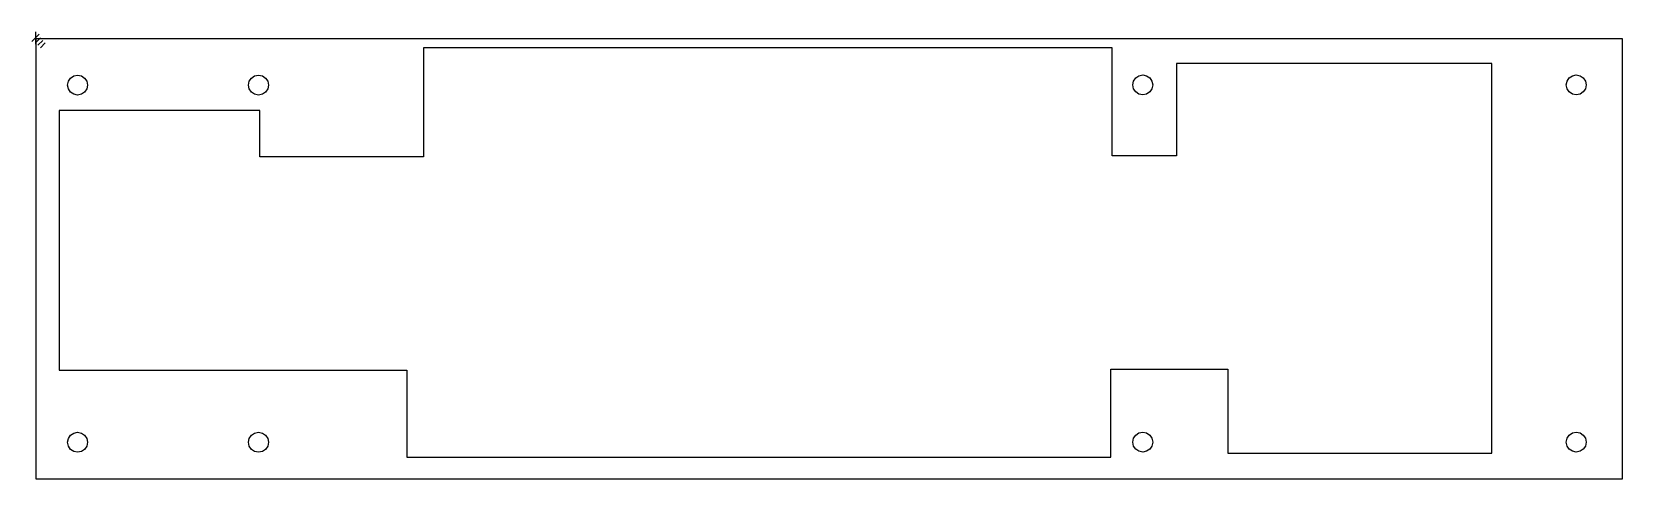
# Model space of a CAD drawing. Extents: x -1 to 343, y 0 to 97.
import ezdxf

# ---------------------------------------------------------------- set-up
doc = ezdxf.new("R2010")
doc.units = 0

msp = doc.modelspace()

# ---------------------------------------------------------------- linework, layer by layer
for p, q in [((232.771, 93.3823), (83.8662, 93.3823)), ((83.8662, 93.3823), (83.8662, 69.7921)), ((232.771, 70.0064), (232.771, 93.3823)), ((314.845, 89.9613), (246.662, 89.9613)), ((246.662, 89.9613), (246.662, 70.0064)), ((314.845, 5.77889), (314.845, 89.9613)), ((6.9371, 85.3231), (7.108285, 86.161828)), ((6.9371, 85.3231), (7.108285, 86.161828)), ((7.10829, 86.1619), (7.57131, 86.84717)), ((7.10829, 86.1619), (7.57131, 86.84717)), ((7.57131, 86.8471), (8.256845, 87.31012)), ((7.57131, 86.8471), (8.256845, 87.31012)), ((8.25684, 87.3101), (9.096097, 87.479433)), ((8.25684, 87.3101), (9.096097, 87.479433)), ((9.0961, 87.4795), (9.935357, 87.310167)), ((9.0961, 87.4795), (9.935357, 87.310167)), ((9.93536, 87.3101), (10.621159, 86.84708)), ((9.93536, 87.3101), (10.621159, 86.84708)), ((10.6212, 86.8471), (11.08422, 86.16183)), ((10.6212, 86.8471), (11.08422, 86.16183)), ((11.0842, 86.1619), (11.255121, 85.323172)), ((11.0842, 86.1619), (11.255121, 85.323172)), ((46.0531, 85.3231), (46.224285, 86.161828)), ((46.0531, 85.3231), (46.224285, 86.161828)), ((46.2242, 86.1619), (46.68722, 86.84717)), ((46.2242, 86.1619), (46.68722, 86.84717)), ((46.6873, 86.8471), (47.372835, 87.31012)), ((46.6873, 86.8471), (47.372835, 87.31012)), ((47.3728, 87.3101), (48.212057, 87.479433)), ((47.3728, 87.3101), (48.212057, 87.479433)), ((48.2121, 87.4795), (49.051357, 87.310167)), ((48.2121, 87.4795), (49.051357, 87.310167)), ((49.0513, 87.3101), (49.737099, 86.84708)), ((49.0513, 87.3101), (49.737099, 86.84708)), ((49.7371, 86.8471), (50.20012, 86.16183)), ((49.7371, 86.8471), (50.20012, 86.16183)), ((50.2001, 86.1619), (50.371021, 85.323172)), ((50.2001, 86.1619), (50.371021, 85.323172)), ((237.219, 85.3549), (237.388333, 86.193628)), ((237.219, 85.3549), (237.388333, 86.193628)), ((237.388, 86.1936), (237.85102, 86.87887)), ((237.388, 86.1936), (237.85102, 86.87887)), ((237.851, 86.8789), (238.53627, 87.339274)), ((237.851, 86.8789), (238.53627, 87.339274)), ((238.536, 87.3392), (239.377374, 87.508533)), ((238.536, 87.3392), (239.377374, 87.508533)), ((239.378, 87.5086), (240.216728, 87.339267)), ((239.378, 87.5086), (240.216728, 87.339267)), ((240.216, 87.3392), (240.90127, 86.878826)), ((240.216, 87.3392), (240.90127, 86.878826)), ((240.902, 86.8789), (241.36502, 86.19363)), ((240.902, 86.8789), (241.36502, 86.19363)), ((241.365, 86.1936), (241.536979, 85.354872)), ((241.365, 86.1936), (241.536979, 85.354872)), ((330.945, 85.3549), (331.114333, 86.193628)), ((330.945, 85.3549), (331.114333, 86.193628)), ((331.114, 86.1936), (331.57702, 86.87887)), ((331.114, 86.1936), (331.57702, 86.87887)), ((331.577, 86.8789), (332.26227, 87.339274)), ((331.577, 86.8789), (332.26227, 87.339274)), ((332.262, 87.3392), (333.103374, 87.508533)), ((332.262, 87.3392), (333.103374, 87.508533)), ((333.104, 87.5086), (333.942728, 87.339267)), ((333.104, 87.5086), (333.942728, 87.339267)), ((333.942, 87.3392), (334.62727, 86.878826)), ((333.942, 87.3392), (334.62727, 86.878826)), ((334.628, 86.8789), (335.09102, 86.19363)), ((334.628, 86.8789), (335.09102, 86.19363)), ((335.091, 86.1936), (335.262979, 85.354872)), ((335.091, 86.1936), (335.262979, 85.354872)), ((6.9371, 85.3231), (6.9371, 85.3231)), ((6.9371, 85.3231), (6.9371, 85.3231)), ((7.10829, 84.4844), (6.937105, 85.323128)), ((7.10829, 84.4844), (6.937105, 85.323128)), ((7.57131, 83.7991), (7.10829, 84.48437)), ((7.57131, 83.7991), (7.10829, 84.48437)), ((8.25684, 83.3388), (7.571305, 83.799174)), ((8.25684, 83.3388), (7.571305, 83.799174)), ((9.0961, 83.1694), (8.256843, 83.338733)), ((9.0961, 83.1694), (8.256843, 83.338733)), ((9.93536, 83.3388), (9.096103, 83.169467)), ((9.93536, 83.3388), (9.096103, 83.169467)), ((10.6212, 83.7991), (9.935401, 83.338726)), ((10.6212, 83.7991), (9.935401, 83.338726)), ((11.0842, 84.4844), (10.62118, 83.79913)), ((11.0842, 84.4844), (10.62118, 83.79913)), ((11.2551, 85.3231), (11.084179, 84.484372)), ((11.2551, 85.3231), (11.084179, 84.484372)), ((46.2242, 84.4844), (46.053015, 85.323128)), ((46.2242, 84.4844), (46.053015, 85.323128)), ((46.0531, 85.3231), (46.0531, 85.3231)), ((46.0531, 85.3231), (46.0531, 85.3231)), ((46.6873, 83.7991), (46.22428, 84.48437)), ((46.6873, 83.7991), (46.22428, 84.48437)), ((47.3728, 83.3388), (46.687265, 83.799174)), ((47.3728, 83.3388), (46.687265, 83.799174)), ((48.2121, 83.1694), (47.372843, 83.338733)), ((48.2121, 83.1694), (47.372843, 83.338733)), ((49.0513, 83.3388), (48.212043, 83.169467)), ((49.0513, 83.3388), (48.212043, 83.169467)), ((49.7371, 83.7991), (49.051301, 83.338726)), ((49.7371, 83.7991), (49.051301, 83.338726)), ((50.2001, 84.4844), (49.73708, 83.79913)), ((50.2001, 84.4844), (49.73708, 83.79913)), ((50.371, 85.3231), (50.200079, 84.484372)), ((50.371, 85.3231), (50.200079, 84.484372)), ((237.388, 84.5161), (237.218667, 85.354828)), ((237.388, 84.5161), (237.218667, 85.354828)), ((237.219, 85.3549), (237.219, 85.3549)), ((237.219, 85.3549), (237.219, 85.3549)), ((237.851, 83.8309), (237.38798, 84.51617)), ((237.851, 83.8309), (237.38798, 84.51617)), ((238.536, 83.3705), (237.85073, 83.830874)), ((238.536, 83.3705), (237.85073, 83.830874)), ((239.378, 83.2012), (238.536626, 83.370533)), ((239.378, 83.2012), (238.536626, 83.370533)), ((240.216, 83.3705), (239.377272, 83.201167)), ((240.216, 83.3705), (239.377272, 83.201167)), ((240.902, 83.8309), (240.21673, 83.370526)), ((240.902, 83.8309), (240.21673, 83.370526)), ((241.365, 84.5161), (240.90198, 83.83083)), ((241.365, 84.5161), (240.90198, 83.83083)), ((241.537, 85.3549), (241.365021, 84.516172)), ((241.537, 85.3549), (241.365021, 84.516172)), ((331.114, 84.5161), (330.944667, 85.354828)), ((331.114, 84.5161), (330.944667, 85.354828)), ((330.945, 85.3549), (330.945, 85.3549)), ((330.945, 85.3549), (330.945, 85.3549)), ((331.577, 83.8309), (331.11398, 84.51617)), ((331.577, 83.8309), (331.11398, 84.51617)), ((332.262, 83.3705), (331.57673, 83.830874)), ((332.262, 83.3705), (331.57673, 83.830874)), ((333.104, 83.2012), (332.262626, 83.370533)), ((333.104, 83.2012), (332.262626, 83.370533)), ((333.942, 83.3705), (333.103272, 83.201167)), ((333.942, 83.3705), (333.103272, 83.201167)), ((334.628, 83.8309), (333.94273, 83.370526)), ((334.628, 83.8309), (333.94273, 83.370526)), ((335.091, 84.5161), (334.62798, 83.83083)), ((335.091, 84.5161), (334.62798, 83.83083)), ((335.263, 85.3549), (335.091021, 84.516172)), ((335.263, 85.3549), (335.091021, 84.516172)), ((48.5211, 79.8568), (5.13212, 79.8568)), ((5.13212, 79.8568), (5.13212, 23.7256)), ((48.5211, 69.7921), (48.5211, 79.8568)), ((83.8662, 69.7921), (48.5211, 69.7921)), ((246.662, 70.0064), (232.771, 70.0064)), ((5.13212, 23.7256), (80.288, 23.7256)), ((80.288, 23.7256), (80.288, 4.85815)), ((232.459, 4.85815), (232.459, 23.9372)), ((232.459, 23.9372), (257.769, 23.9372)), ((257.769, 23.9372), (257.769, 5.77889)), ((6.9371, 8.10722), (7.108285, 8.945948)), ((6.9371, 8.10722), (7.108285, 8.945948)), ((6.9371, 8.10722), (6.9371, 8.10722)), ((6.9371, 8.10722), (6.9371, 8.10722)), ((7.10829, 7.2685), (6.937105, 8.107228)), ((7.10829, 7.2685), (6.937105, 8.107228)), ((7.10829, 8.94595), (7.57131, 9.63122)), ((7.10829, 8.94595), (7.57131, 9.63122)), ((7.57131, 6.58323), (7.10829, 7.2685)), ((7.57131, 6.58323), (7.10829, 7.2685)), ((7.57131, 9.63122), (8.256845, 10.09424)), ((7.57131, 9.63122), (8.256845, 10.09424)), ((8.25684, 10.0942), (9.096097, 10.263533)), ((8.25684, 10.0942), (9.096097, 10.263533)), ((9.0961, 10.2636), (9.935357, 10.094267)), ((9.0961, 10.2636), (9.935357, 10.094267)), ((9.93536, 10.0942), (10.621159, 9.63118)), ((9.93536, 10.0942), (10.621159, 9.63118)), ((11.0842, 7.2685), (10.62118, 6.58323)), ((11.0842, 7.2685), (10.62118, 6.58323)), ((10.6212, 9.63122), (11.08422, 8.94595)), ((10.6212, 9.63122), (11.08422, 8.94595)), ((11.2551, 8.10722), (11.084179, 7.268492)), ((11.2551, 8.10722), (11.084179, 7.268492)), ((11.0842, 8.94595), (11.255121, 8.107222)), ((11.0842, 8.94595), (11.255121, 8.107222)), ((46.2242, 7.2685), (46.053015, 8.107228)), ((46.2242, 7.2685), (46.053015, 8.107228)), ((46.0531, 8.10722), (46.224285, 8.945948)), ((46.0531, 8.10722), (46.224285, 8.945948)), ((46.0531, 8.10722), (46.0531, 8.10722)), ((46.0531, 8.10722), (46.0531, 8.10722)), ((46.2242, 8.94595), (46.68722, 9.63122)), ((46.2242, 8.94595), (46.68722, 9.63122)), ((46.6873, 6.58323), (46.22428, 7.2685)), ((46.6873, 6.58323), (46.22428, 7.2685)), ((46.6873, 9.63122), (47.372835, 10.09424)), ((46.6873, 9.63122), (47.372835, 10.09424)), ((47.3728, 10.0942), (48.212057, 10.263533)), ((47.3728, 10.0942), (48.212057, 10.263533)), ((48.2121, 10.2636), (49.051357, 10.094267)), ((48.2121, 10.2636), (49.051357, 10.094267)), ((49.0513, 10.0942), (49.737099, 9.63118)), ((49.0513, 10.0942), (49.737099, 9.63118)), ((50.2001, 7.2685), (49.73708, 6.58323)), ((50.2001, 7.2685), (49.73708, 6.58323)), ((49.7371, 9.63122), (50.20012, 8.94595)), ((49.7371, 9.63122), (50.20012, 8.94595)), ((50.371, 8.10722), (50.200079, 7.268492)), ((50.371, 8.10722), (50.200079, 7.268492)), ((50.2001, 8.94595), (50.371021, 8.107222)), ((50.2001, 8.94595), (50.371021, 8.107222)), ((237.388, 7.30025), (237.218667, 8.138978)), ((237.388, 7.30025), (237.218667, 8.138978)), ((237.219, 8.13897), (237.388333, 8.977698)), ((237.219, 8.13897), (237.388333, 8.977698)), ((237.219, 8.13897), (237.219, 8.13897)), ((237.219, 8.13897), (237.219, 8.13897)), ((237.851, 6.61762), (237.38798, 7.300244)), ((237.851, 6.61762), (237.38798, 7.300244)), ((237.388, 8.9777), (237.85102, 9.66297)), ((237.388, 8.9777), (237.85102, 9.66297)), ((237.851, 9.66297), (238.53627, 10.12599)), ((237.851, 9.66297), (238.53627, 10.12599)), ((238.536, 10.126), (239.377374, 10.295333)), ((238.536, 10.126), (239.377374, 10.295333)), ((239.378, 10.2953), (240.216728, 10.125967)), ((239.378, 10.2953), (240.216728, 10.125967)), ((240.216, 10.126), (240.90127, 9.66298)), ((240.216, 10.126), (240.90127, 9.66298)), ((241.365, 7.30025), (240.90198, 6.617626)), ((241.365, 7.30025), (240.90198, 6.617626)), ((240.902, 9.66297), (241.36502, 8.9777)), ((240.902, 9.66297), (241.36502, 8.9777)), ((241.365, 8.9777), (241.536979, 8.138972)), ((241.365, 8.9777), (241.536979, 8.138972)), ((241.537, 8.13897), (241.365021, 7.300242)), ((241.537, 8.13897), (241.365021, 7.300242)), ((331.114, 7.30025), (330.944667, 8.138978)), ((331.114, 7.30025), (330.944667, 8.138978)), ((330.945, 8.13897), (331.114333, 8.977698)), ((330.945, 8.13897), (331.114333, 8.977698)), ((330.945, 8.13897), (330.945, 8.13897)), ((330.945, 8.13897), (330.945, 8.13897)), ((331.577, 6.61762), (331.11398, 7.300244)), ((331.577, 6.61762), (331.11398, 7.300244)), ((331.114, 8.9777), (331.57702, 9.66297)), ((331.114, 8.9777), (331.57702, 9.66297)), ((331.577, 9.66297), (332.26227, 10.12599)), ((331.577, 9.66297), (332.26227, 10.12599)), ((332.262, 10.126), (333.103374, 10.295333)), ((332.262, 10.126), (333.103374, 10.295333)), ((333.104, 10.2953), (333.942728, 10.125967)), ((333.104, 10.2953), (333.942728, 10.125967)), ((333.942, 10.126), (334.62727, 9.66298)), ((333.942, 10.126), (334.62727, 9.66298)), ((335.091, 7.30025), (334.62798, 6.617626)), ((335.091, 7.30025), (334.62798, 6.617626)), ((334.628, 9.66297), (335.09102, 8.9777)), ((334.628, 9.66297), (335.09102, 8.9777)), ((335.091, 8.9777), (335.262979, 8.138972)), ((335.091, 8.9777), (335.262979, 8.138972)), ((335.263, 8.13897), (335.091021, 7.300242)), ((335.263, 8.13897), (335.091021, 7.300242)), ((8.25684, 6.12285), (7.571305, 6.583224)), ((8.25684, 6.12285), (7.571305, 6.583224)), ((9.0961, 5.95352), (8.256843, 6.122853)), ((9.0961, 5.95352), (8.256843, 6.122853)), ((9.93536, 6.12285), (9.096103, 5.953517)), ((9.93536, 6.12285), (9.096103, 5.953517)), ((10.6212, 6.58323), (9.935401, 6.122856)), ((10.6212, 6.58323), (9.935401, 6.122856)), ((47.3728, 6.12285), (46.687265, 6.583224)), ((47.3728, 6.12285), (46.687265, 6.583224)), ((48.2121, 5.95352), (47.372843, 6.122853)), ((48.2121, 5.95352), (47.372843, 6.122853)), ((49.0513, 6.12285), (48.212043, 5.953517)), ((49.0513, 6.12285), (48.212043, 5.953517)), ((49.7371, 6.58323), (49.051301, 6.122856)), ((49.7371, 6.58323), (49.051301, 6.122856)), ((80.288, 4.85815), (232.459, 4.85815)), ((238.536, 6.1546), (237.85073, 6.61762)), ((238.536, 6.1546), (237.85073, 6.61762)), ((239.378, 5.98527), (238.536626, 6.154603)), ((239.378, 5.98527), (238.536626, 6.154603)), ((240.216, 6.1546), (239.377272, 5.985267)), ((240.216, 6.1546), (239.377272, 5.985267)), ((240.902, 6.61762), (240.21673, 6.1546)), ((240.902, 6.61762), (240.21673, 6.1546)), ((257.769, 5.77889), (314.845, 5.77889)), ((332.262, 6.1546), (331.57673, 6.61762)), ((332.262, 6.1546), (331.57673, 6.61762)), ((333.104, 5.98527), (332.262626, 6.154603)), ((333.104, 5.98527), (332.262626, 6.154603)), ((333.942, 6.1546), (333.103272, 5.985267)), ((333.942, 6.1546), (333.103272, 5.985267)), ((334.628, 6.61762), (333.94273, 6.1546)), ((334.628, 6.61762), (333.94273, 6.1546))]:
    msp.add_line(p, q)
at = {"layer": 'Layer 1'}
for p, q in [((0.793749, 96.3083), (-0.793749, 94.7209)), ((0, 96.8375), (0, 94.1917)), ((1.05833, 95.5146), (0, 94.45627)), ((1.5875, 94.9854), (0.52917, 93.92707)), ((2.11666, 94.4563), (1.05833, 93.39797))]:
    msp.add_line(p, q, dxfattribs=at)
at = {"layer": 'Layer 2'}
for p, q in [((0.132294, 0.132693), (0.132294, 95.3826)), ((0.132294, 95.3826), (343.031, 95.3826)), ((343.031, 95.3826), (343.031, 0.132693)), ((343.031, 0.132693), (0.132294, 0.132693))]:
    msp.add_line(p, q, dxfattribs=at)

doc.saveas('drawing.dxf')
